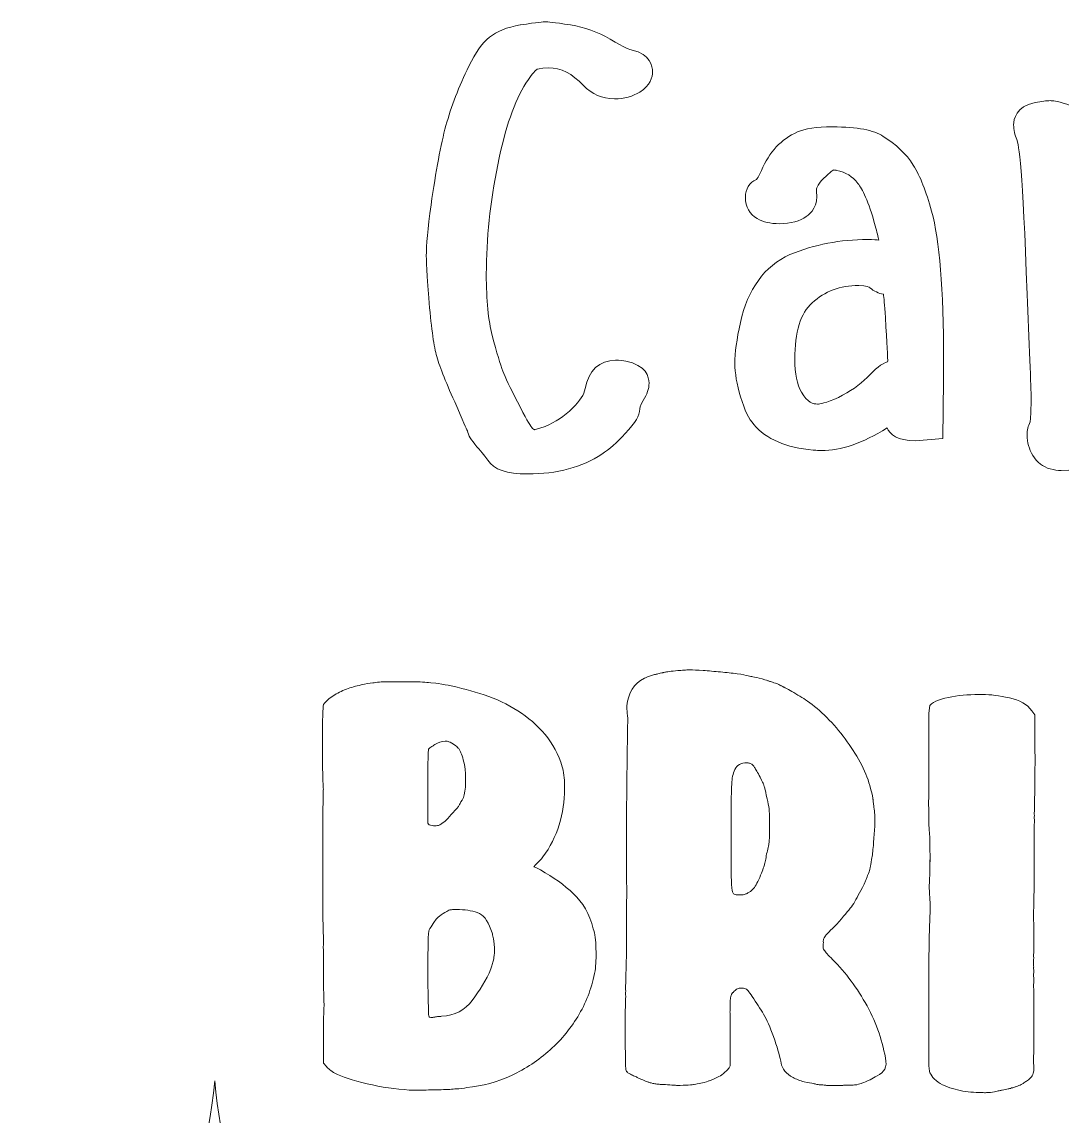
# Model space of a CAD drawing. Header units: millimetres. Extents: x 71 to 139, y 77 to 220.
# Drawn here: x 71.17 to 103.54, y 183.05 to 217.08 of the extents above; entities that cross this region are included whole.
import ezdxf

# ---------------------------------------------------------------- set-up
doc = ezdxf.new("R2010")
doc.units = ezdxf.units.MM
doc.header["$MEASUREMENT"] = 0
doc.layers.add('TRABAJO', color=7, linetype='Continuous', lineweight=0)

# ---------------------------------------------------------------- blocks, each defined once
blk = doc.blocks.new('Block_0')
at = {"layer": 'TRABAJO'}
for points, knots in [([(98.056, 184.747), (98.068, 184.623), (98.043, 184.523), (97.981, 184.449), (97.919, 184.374), (97.799, 184.299), (97.725, 184.263), (97.651, 184.225), (97.578, 184.173), (97.506, 184.153), (97.506, 184.153), (97.506, 184.153), (97.506, 184.153), (97.373, 184.094), (97.345, 184.082), (97.308, 184.073), (97.279, 184.062), (97.231, 184.039), (97.151, 184.023), (97.128, 184.018), (97.031, 184.014), (97.014, 184.009), (97.014, 184.009), (96.918, 184.006), (96.918, 184.006), (96.896, 184), (96.868, 184.008), (96.844, 184.006), (96.813, 184.001), (96.812, 184.004), (96.776, 184.004), (96.776, 184.004), (96.74, 184.004), (96.74, 184.004), (96.727, 184.002), (96.707, 184.002), (96.676, 184.001), (96.639, 184), (96.652, 184.001), (96.618, 184.002), (96.573, 184.002), (96.545, 184.003), (96.501, 183.999), (96.46, 183.997), (96.536, 183.999), (96.362, 183.999), (96.238, 183.999), (96.217, 183.997), (96.186, 184.003), (96.154, 184.01), (96.123, 184.008), (96.089, 184.014), (96.067, 184.018), (96.033, 184.018), (96.008, 184.018), (95.983, 184.018), (95.92, 184.031), (95.874, 184.043), (95.832, 184.052), (95.841, 184.046), (95.799, 184.057), (95.738, 184.072), (95.64, 184.075), (95.51, 184.113), (95.379, 184.15), (95.264, 184.194), (95.165, 184.243), (94.953, 184.367), (94.829, 184.517), (94.792, 184.691), (94.767, 184.865), (94.701, 185.104), (94.596, 185.409), (94.49, 185.714), (94.387, 185.959), (94.288, 186.146), (94.188, 186.32), (94.074, 186.503), (93.943, 186.696), (93.812, 186.889), (93.764, 186.972), (93.691, 187.004), (93.663, 187.017), (93.647, 187.017), (93.626, 187.021), (93.595, 187.027), (93.572, 187.026), (93.546, 187.029), (93.528, 187.03), (93.513, 187.032), (93.489, 187.026), (93.472, 187.022), (93.454, 187.014), (93.435, 187.006), (93.415, 186.992), (93.403, 186.987), (93.385, 186.972), (93.362, 186.958), (93.399, 186.979), (93.337, 186.929), (93.337, 186.929), (93.3, 186.892), (93.3, 186.892), (93.295, 186.884), (93.297, 186.888), (93.284, 186.876), (93.264, 186.851), (93.261, 186.849), (93.253, 186.837), (93.25, 186.827), (93.246, 186.824), (93.236, 186.798), (93.23, 186.767), (93.222, 186.752), (93.216, 186.696), (93.209, 186.64), (93.206, 186.581), (93.206, 186.519), (93.206, 186.345), (93.209, 186.316), (93.204, 186.287), (93.207, 186.264), (93.203, 186.224), (93.205, 186.212), (93.204, 186.184), (93.206, 186.099), (93.206, 185.969), (93.206, 185.838), (93.206, 185.667), (93.206, 185.456), (93.206, 185.157), (93.206, 184.964), (93.206, 184.877), (93.206, 184.79), (93.206, 184.781), (93.208, 184.766), (93.21, 184.743), (93.211, 184.72), (93.211, 184.708), (93.211, 184.695), (93.217, 184.64), (93.21, 184.61), (93.205, 184.592), (93.201, 184.582), (93.192, 184.57), (93.169, 184.541), (93.156, 184.526), (93.094, 184.458), (93.032, 184.389), (92.97, 184.336), (92.908, 184.299), (92.845, 184.262), (92.784, 184.24), (92.733, 184.212), (92.702, 184.195), (92.683, 184.191), (92.644, 184.176), (92.607, 184.159), (92.58, 184.149), (92.561, 184.144), (92.537, 184.139), (92.529, 184.128), (92.404, 184.094), (92.314, 184.07), (92.269, 184.064), (92.182, 184.046), (92.167, 184.043), (92.115, 184.034), (92.091, 184.029), (92.076, 184.025), (92, 184.017), (91.901, 184.01), (91.801, 184.004), (91.689, 184.001), (91.565, 184.001), (91.54, 184.001), (91.484, 184.004), (91.397, 184.01), (91.31, 184.017), (91.22, 184.023), (91.127, 184.029), (91.033, 184.035), (91.033, 184.032), (90.963, 184.039), (90.925, 184.043), (90.873, 184.051), (90.836, 184.058), (90.804, 184.064), (90.798, 184.064), (90.751, 184.076), (90.715, 184.086), (90.686, 184.095), (90.659, 184.104), (90.648, 184.108), (90.58, 184.129), (90.534, 184.151), (90.473, 184.181), (90.443, 184.192), (90.406, 184.21), (90.372, 184.226), (90.351, 184.232), (90.318, 184.249), (90.288, 184.265), (90.231, 184.291), (90.215, 184.297), (90.215, 184.297), (90.134, 184.334), (90.108, 184.348), (90.085, 184.36), (90.042, 184.382), (90.03, 184.395), (89.994, 184.423), (90.004, 184.414), (89.982, 184.437), (89.964, 184.457), (89.962, 184.523), (89.959, 184.548), (89.952, 184.611), (89.953, 184.602), (89.954, 184.658), (89.955, 184.697), (89.948, 184.703), (89.951, 184.745), (89.954, 184.794), (89.954, 184.816), (89.956, 184.858), (89.958, 184.883), (89.942, 185.045), (89.942, 185.717), (89.942, 186.152), (89.946, 186.428), (89.952, 186.547), (89.954, 186.592), (89.948, 186.622), (89.957, 186.712), (89.961, 186.757), (89.957, 186.782), (89.956, 186.89), (89.965, 186.949), (89.948, 186.985), (89.961, 187.209), (89.961, 187.308), (89.964, 187.439), (89.97, 187.601), (89.976, 187.762), (89.98, 187.917), (89.98, 188.067), (89.98, 188.067), (89.98, 188.608), (89.98, 188.608), (89.98, 188.608), (89.98, 188.662), (89.98, 188.662), (89.982, 188.708), (89.982, 188.705), (89.982, 188.717), (89.982, 188.742), (89.988, 188.727), (89.987, 188.772), (89.986, 188.809), (89.987, 188.793), (89.986, 188.809), (89.986, 188.818), (89.977, 188.86), (89.981, 188.878), (89.985, 188.903), (89.98, 188.89), (89.98, 189.009), (89.98, 189.127), (89.98, 189.254), (89.98, 189.391), (89.98, 189.528), (89.982, 189.652), (89.989, 189.764), (89.995, 189.876), (89.992, 189.888), (89.997, 189.908), (89.997, 189.924), (89.997, 189.955), (89.998, 190.006), (89.998, 190.019), (89.995, 190.119), (89.989, 190.305), (89.982, 190.492), (89.98, 190.79), (89.98, 191.2), (89.98, 191.611), (89.982, 192.142), (89.989, 192.795), (89.995, 193.448), (90.004, 194.24), (90.017, 195.173), (90.017, 195.248), (90.021, 195.223), (90.022, 195.268), (90.023, 195.305), (90.022, 195.294), (90.025, 195.35), (90.022, 195.39), (90.024, 195.402), (90.022, 195.45), (90.021, 195.489), (90.011, 195.498), (90.009, 195.558), (90.007, 195.621), (89.998, 195.633), (89.998, 195.807), (90.035, 196.217), (90.216, 196.503), (90.539, 196.665), (90.589, 196.69), (90.642, 196.712), (90.698, 196.73), (90.754, 196.749), (90.783, 196.761), (90.823, 196.769), (90.851, 196.777), (90.868, 196.78), (90.886, 196.784), (90.899, 196.787), (90.904, 196.791), (90.934, 196.797), (90.958, 196.802), (90.968, 196.805), (90.998, 196.811), (91.024, 196.819), (91.024, 196.822), (91.083, 196.833), (91.137, 196.843), (91.111, 196.839), (91.173, 196.851), (91.235, 196.864), (91.372, 196.882), (91.584, 196.908), (91.646, 196.908), (91.708, 196.91), (91.77, 196.917), (91.832, 196.923), (91.894, 196.926), (91.957, 196.926), (92.056, 196.926), (92.193, 196.92), (92.367, 196.908), (92.541, 196.895), (92.721, 196.879), (92.908, 196.861), (93.094, 196.842), (93.268, 196.824), (93.43, 196.805), (93.591, 196.786), (93.7, 196.754), (93.766, 196.74), (93.84, 196.724), (93.861, 196.722), (93.917, 196.712), (93.979, 196.701), (94.074, 196.684), (94.204, 196.646), (94.335, 196.609), (94.372, 196.591), (94.402, 196.582), (94.421, 196.575), (94.452, 196.565), (94.492, 196.55), (94.527, 196.538), (94.605, 196.519), (94.68, 196.488), (94.754, 196.457), (94.778, 196.441), (94.801, 196.431), (94.838, 196.414), (94.873, 196.392), (94.889, 196.385), (94.927, 196.362), (94.953, 196.354), (95.127, 196.255), (95.301, 196.155), (95.463, 196.056), (95.612, 195.956), (95.811, 195.819), (96.013, 195.649), (96.218, 195.443), (96.424, 195.238), (96.613, 195.017), (96.787, 194.781), (96.961, 194.545), (97.117, 194.303), (97.254, 194.054), (97.39, 193.805), (97.49, 193.563), (97.552, 193.327), (97.627, 193.053), (97.638, 193.004), (97.648, 192.936), (97.653, 192.901), (97.652, 192.911), (97.654, 192.893), (97.659, 192.835), (97.656, 192.864), (97.659, 192.844), (97.662, 192.818), (97.663, 192.812), (97.666, 192.785), (97.671, 192.746), (97.677, 192.731), (97.677, 192.706), (97.677, 192.668), (97.676, 192.684), (97.677, 192.676), (97.677, 192.654), (97.68, 192.68), (97.684, 192.64), (97.684, 192.64), (97.688, 192.617), (97.688, 192.617), (97.693, 192.582), (97.704, 192.537), (97.711, 192.413), (97.717, 192.288), (97.714, 192.142), (97.701, 191.974), (97.689, 191.806), (97.676, 191.635), (97.664, 191.461), (97.651, 191.287), (97.633, 191.144), (97.608, 191.032), (97.583, 190.895), (97.576, 190.831), (97.571, 190.809), (97.564, 190.779), (97.562, 190.747), (97.55, 190.714), (97.546, 190.703), (97.539, 190.664), (97.532, 190.643), (97.499, 190.552), (97.506, 190.571), (97.486, 190.528), (97.464, 190.479), (97.45, 190.434), (97.441, 190.41), (97.427, 190.372), (97.418, 190.349), (97.399, 190.312), (97.366, 190.239), (97.356, 190.221), (97.272, 190.063), (97.163, 189.856), (97.076, 189.683), (96.983, 189.559), (96.89, 189.434), (96.738, 189.254), (96.526, 189.018), (96.327, 188.819), (96.203, 188.702), (96.172, 188.654), (96.098, 188.543), (96.119, 188.527), (96.108, 188.495), (96.108, 188.495), (96.108, 188.495), (96.108, 188.495), (96.108, 188.483), (96.107, 188.472), (96.109, 188.445), (96.108, 188.411), (96.106, 188.386), (96.105, 188.374), (96.104, 188.345), (96.105, 188.328), (96.101, 188.31), (96.102, 188.276), (96.097, 188.263), (96.135, 188.207), (96.172, 188.151), (96.259, 188.054), (96.396, 187.917), (96.806, 187.507), (97.163, 187.025), (97.468, 186.472), (97.773, 185.919), (97.968, 185.344), (98.056, 184.747)], [0, 0, 0, 0, 1, 1, 1, 2, 2, 2, 3, 3, 3, 4, 4, 4, 5, 5, 5, 6, 6, 6, 7, 7, 7, 8, 8, 8, 9, 9, 9, 10, 10, 10, 11, 11, 11, 12, 12, 12, 13, 13, 13, 14, 14, 14, 15, 15, 15, 16, 16, 16, 17, 17, 17, 18, 18, 18, 19, 19, 19, 20, 20, 20, 21, 21, 21, 22, 22, 22, 23, 23, 23, 24, 24, 24, 25, 25, 25, 26, 26, 26, 27, 27, 27, 28, 28, 28, 29, 29, 29, 30, 30, 30, 31, 31, 31, 32, 32, 32, 33, 33, 33, 34, 34, 34, 35, 35, 35, 36, 36, 36, 37, 37, 37, 38, 38, 38, 39, 39, 39, 40, 40, 40, 41, 41, 41, 42, 42, 42, 43, 43, 43, 44, 44, 44, 45, 45, 45, 46, 46, 46, 47, 47, 47, 48, 48, 48, 49, 49, 49, 50, 50, 50, 51, 51, 51, 52, 52, 52, 53, 53, 53, 54, 54, 54, 55, 55, 55, 56, 56, 56, 57, 57, 57, 58, 58, 58, 59, 59, 59, 60, 60, 60, 61, 61, 61, 62, 62, 62, 63, 63, 63, 64, 64, 64, 65, 65, 65, 66, 66, 66, 67, 67, 67, 68, 68, 68, 69, 69, 69, 70, 70, 70, 71, 71, 71, 72, 72, 72, 73, 73, 73, 74, 74, 74, 75, 75, 75, 76, 76, 76, 77, 77, 77, 78, 78, 78, 79, 79, 79, 80, 80, 80, 81, 81, 81, 82, 82, 82, 83, 83, 83, 84, 84, 84, 85, 85, 85, 86, 86, 86, 87, 87, 87, 88, 88, 88, 89, 89, 89, 90, 90, 90, 91, 91, 91, 92, 92, 92, 93, 93, 93, 94, 94, 94, 95, 95, 95, 96, 96, 96, 97, 97, 97, 98, 98, 98, 99, 99, 99, 100, 100, 100, 101, 101, 101, 102, 102, 102, 103, 103, 103, 104, 104, 104, 105, 105, 105, 106, 106, 106, 107, 107, 107, 108, 108, 108, 109, 109, 109, 110, 110, 110, 111, 111, 111, 112, 112, 112, 113, 113, 113, 114, 114, 114, 115, 115, 115, 116, 116, 116, 117, 117, 117, 118, 118, 118, 119, 119, 119, 120, 120, 120, 121, 121, 121, 122, 122, 122, 123, 123, 123, 124, 124, 124, 125, 125, 125, 126, 126, 126, 127, 127, 127, 128, 128, 128, 129, 129, 129, 130, 130, 130, 131, 131, 131, 132, 132, 132, 133, 133, 133, 134, 134, 134, 135, 135, 135, 136, 136, 136, 137, 137, 137, 138, 138, 138, 139, 139, 139, 140, 140, 140, 141, 141, 141, 142, 142, 142, 143, 143, 143, 144, 144, 144, 145, 145, 145, 146, 146, 146, 147, 147, 147, 148, 148, 148, 149, 149, 149, 150, 150, 150, 151, 151, 151, 152, 152, 152, 153, 153, 153, 154, 154, 154, 155, 155, 155, 156, 156, 156, 157, 157, 157, 158, 158, 158, 159, 159, 159, 160, 160, 160, 161, 161, 161, 161]), ([(84.047, 196.513), (84.127, 196.506), (84.338, 196.471), (84.438, 196.446), (84.811, 196.372), (85.184, 196.272), (85.557, 196.148), (85.93, 196.024), (86.278, 195.859), (86.601, 195.654), (86.924, 195.449), (87.207, 195.203), (87.45, 194.917), (87.692, 194.631), (87.869, 194.295), (87.981, 193.91), (88.019, 193.81), (88.009, 193.803), (88.037, 193.642), (88.05, 193.568), (88.056, 193.431), (88.056, 193.22), (88.056, 192.847), (88, 192.477), (87.888, 192.11), (87.776, 191.743), (87.608, 191.411), (87.385, 191.112), (87.31, 191.012), (87.295, 191.007), (87.283, 190.993), (87.283, 190.993), (87.266, 190.973), (87.266, 190.973), (87.255, 190.965), (87.244, 190.952), (87.214, 190.923), (87.178, 190.888), (87.191, 190.902), (87.17, 190.881), (87.152, 190.861), (87.118, 190.823), (87.103, 190.804), (87.103, 190.804), (87.161, 190.777), (87.161, 190.777), (87.161, 190.777), (87.31, 190.702), (87.31, 190.702), (87.708, 190.478), (88.05, 190.233), (88.336, 189.965), (88.621, 189.698), (88.827, 189.334), (88.951, 188.874), (89.001, 188.725), (89.029, 188.517), (89.035, 188.25), (89.041, 187.982), (89.032, 187.755), (89.007, 187.569), (88.92, 187.084), (88.755, 186.633), (88.513, 186.216), (88.27, 185.799), (87.969, 185.43), (87.608, 185.107), (87.247, 184.783), (86.846, 184.519), (86.405, 184.314), (85.964, 184.109), (85.501, 183.982), (85.016, 183.932), (84.916, 183.907), (84.804, 183.894), (84.68, 183.894), (84.58, 183.882), (84.425, 183.873), (84.214, 183.866), (84.002, 183.86), (83.797, 183.857), (83.598, 183.857), (83.598, 183.857), (83.225, 183.857), (83.225, 183.857), (82.802, 183.882), (82.364, 183.947), (81.91, 184.053), (81.456, 184.159), (81.124, 184.267), (80.912, 184.379), (80.788, 184.454), (80.701, 184.522), (80.651, 184.584), (80.651, 184.584), (80.558, 184.696), (80.558, 184.696), (80.558, 184.696), (80.558, 185.3), (80.558, 185.3), (80.558, 185.3), (80.558, 185.336), (80.558, 185.336), (80.558, 185.336), (80.559, 185.424), (80.559, 185.424), (80.559, 185.456), (80.559, 185.444), (80.559, 185.456), (80.559, 185.469), (80.558, 185.473), (80.559, 185.491), (80.559, 185.491), (80.558, 185.517), (80.558, 185.517), (80.558, 185.517), (80.558, 185.946), (80.558, 185.946), (80.558, 186.232), (80.567, 186.282), (80.567, 186.318), (80.567, 186.355), (80.57, 186.418), (80.574, 186.466), (80.575, 186.479), (80.574, 186.534), (80.568, 186.701), (80.561, 186.869), (80.558, 187.053), (80.558, 187.252), (80.558, 187.45), (80.558, 187.634), (80.558, 187.802), (80.558, 187.97), (80.561, 188.034), (80.56, 188.052), (80.559, 188.076), (80.559, 188.068), (80.559, 188.112), (80.559, 188.156), (80.56, 188.14), (80.557, 188.192), (80.555, 188.217), (80.555, 188.232), (80.551, 188.278), (80.549, 188.309), (80.552, 188.297), (80.551, 188.325), (80.551, 188.349), (80.552, 188.378), (80.554, 188.397), (80.555, 188.419), (80.556, 188.417), (80.557, 188.461), (80.558, 188.505), (80.555, 188.597), (80.549, 188.753), (80.542, 188.908), (80.539, 189.138), (80.539, 189.443), (80.539, 189.747), (80.539, 190.161), (80.539, 190.683), (80.539, 191.168), (80.539, 191.557), (80.539, 191.849), (80.539, 192.141), (80.539, 192.371), (80.539, 192.539), (80.539, 192.707), (80.552, 192.822), (80.549, 192.884), (80.545, 192.949), (80.549, 193.022), (80.551, 193.066), (80.548, 193.099), (80.549, 193.153), (80.55, 193.186), (80.554, 193.219), (80.552, 193.229), (80.539, 193.509), (80.527, 193.789), (80.521, 194.097), (80.521, 194.432), (80.521, 194.768), (80.524, 195.082), (80.53, 195.374), (80.536, 195.666), (80.546, 195.825), (80.558, 195.85), (80.633, 195.949), (80.732, 196.039), (80.857, 196.12), (80.981, 196.201), (81.118, 196.269), (81.267, 196.325), (81.416, 196.381), (81.568, 196.425), (81.724, 196.456), (81.879, 196.487), (81.976, 196.514), (82.094, 196.521), (82.144, 196.524), (82.223, 196.541), (82.294, 196.545), (82.372, 196.556), (82.435, 196.558), (82.572, 196.558), (82.709, 196.558), (82.784, 196.558), (82.958, 196.558), (83.107, 196.558), (83.237, 196.558), (83.374, 196.558), (83.511, 196.558), (83.623, 196.547), (83.71, 196.54), (83.806, 196.532), (83.794, 196.535), (84.047, 196.513)], [0, 0, 0, 0, 1, 1, 1, 2, 2, 2, 3, 3, 3, 4, 4, 4, 5, 5, 5, 6, 6, 6, 7, 7, 7, 8, 8, 8, 9, 9, 9, 10, 10, 10, 11, 11, 11, 12, 12, 12, 13, 13, 13, 14, 14, 14, 15, 15, 15, 16, 16, 16, 17, 17, 17, 18, 18, 18, 19, 19, 19, 20, 20, 20, 21, 21, 21, 22, 22, 22, 23, 23, 23, 24, 24, 24, 25, 25, 25, 26, 26, 26, 27, 27, 27, 28, 28, 28, 29, 29, 29, 30, 30, 30, 31, 31, 31, 32, 32, 32, 33, 33, 33, 34, 34, 34, 35, 35, 35, 36, 36, 36, 37, 37, 37, 38, 38, 38, 39, 39, 39, 40, 40, 40, 41, 41, 41, 42, 42, 42, 43, 43, 43, 44, 44, 44, 45, 45, 45, 46, 46, 46, 47, 47, 47, 48, 48, 48, 49, 49, 49, 50, 50, 50, 51, 51, 51, 52, 52, 52, 53, 53, 53, 54, 54, 54, 55, 55, 55, 56, 56, 56, 57, 57, 57, 58, 58, 58, 59, 59, 59, 60, 60, 60, 61, 61, 61, 62, 62, 62, 63, 63, 63, 64, 64, 64, 65, 65, 65, 66, 66, 66, 67, 67, 67, 68, 68, 68, 69, 69, 69, 70, 70, 70, 71, 71, 71, 72, 72, 72, 73, 73, 73, 73]), ([(102.688, 193.765), (102.688, 193.728), (102.691, 193.618), (102.691, 193.469), (102.691, 193.32), (102.691, 193.573), (102.691, 193.4), (102.691, 193.225), (102.687, 193.067), (102.681, 192.924), (102.675, 192.781), (102.674, 192.72), (102.676, 192.665), (102.676, 192.588), (102.672, 192.466), (102.673, 192.438), (102.675, 192.407), (102.672, 192.395), (102.672, 192.345), (102.672, 192.295), (102.677, 192.266), (102.672, 192.094), (102.669, 191.982), (102.666, 191.873), (102.663, 191.768), (102.661, 191.706), (102.67, 191.665), (102.666, 191.618), (102.665, 191.584), (102.672, 191.5), (102.672, 191.469), (102.672, 191.438), (102.672, 191.416), (102.672, 191.404), (102.672, 191.404), (102.672, 191.236), (102.672, 191.236), (102.672, 191.236), (102.672, 190.938), (102.672, 190.938), (102.672, 190.888), (102.672, 190.773), (102.672, 190.592), (102.672, 190.412), (102.669, 190.219), (102.663, 190.014), (102.656, 189.809), (102.659, 189.653), (102.646, 189.317), (102.653, 189.259), (102.645, 189.22), (102.649, 189.183), (102.651, 189.155), (102.653, 189.079), (102.653, 189.017), (102.653, 188.954), (102.653, 189.01), (102.653, 188.948), (102.653, 188.824), (102.654, 188.731), (102.653, 188.706), (102.653, 188.673), (102.656, 188.664), (102.657, 188.64), (102.66, 188.597), (102.659, 188.574), (102.661, 188.555), (102.663, 188.522), (102.663, 188.522), (102.662, 188.491), (102.658, 188.459), (102.662, 188.434), (102.66, 188.387), (102.66, 188.387), (102.66, 188.291), (102.66, 188.291), (102.66, 188.229), (102.66, 188.191), (102.655, 188.124), (102.652, 188.08), (102.65, 188.07), (102.65, 188.033), (102.65, 188.008), (102.657, 187.964), (102.65, 187.922), (102.655, 187.88), (102.649, 187.75), (102.652, 187.713), (102.656, 187.663), (102.65, 187.698), (102.652, 187.66), (102.65, 187.624), (102.653, 187.624), (102.653, 187.6), (102.651, 187.581), (102.655, 187.527), (102.654, 187.502), (102.651, 187.435), (102.651, 187.475), (102.652, 187.404), (102.655, 187.324), (102.652, 187.194), (102.652, 187.137), (102.652, 187.105), (102.649, 187.097), (102.655, 186.997), (102.661, 186.898), (102.653, 186.931), (102.653, 186.732), (102.653, 186.534), (102.653, 186.722), (102.653, 186.387), (102.653, 186.039), (102.653, 185.656), (102.653, 185.464), (102.653, 185.271), (102.658, 185.193), (102.657, 185.1), (102.657, 185.05), (102.654, 185.022), (102.654, 185.004), (102.654, 184.978), (102.651, 184.967), (102.651, 184.941), (102.65, 184.902), (102.651, 184.892), (102.651, 184.873), (102.651, 184.855), (102.651, 184.859), (102.651, 184.822), (102.651, 184.787), (102.653, 184.799), (102.651, 184.773), (102.65, 184.747), (102.653, 184.648), (102.653, 184.548), (102.653, 184.411), (102.654, 184.404), (102.623, 184.336), (102.592, 184.267), (102.576, 184.257), (102.521, 184.201), (102.496, 184.176), (102.419, 184.124), (102.407, 184.117), (102.394, 184.111), (102.371, 184.09), (102.348, 184.079), (102.322, 184.058), (102.281, 184.039), (102.261, 184.028), (102.231, 184.007), (102.223, 184.012), (102.195, 183.997), (102.136, 183.964), (102.087, 183.958), (102.077, 183.952), (102.052, 183.937), (102.017, 183.936), (101.967, 183.92), (101.896, 183.897), (101.906, 183.9), (101.855, 183.889), (101.606, 183.839), (101.688, 183.855), (101.635, 183.847), (101.606, 183.833), (101.558, 183.834), (101.515, 183.818), (101.48, 183.806), (101.48, 183.806), (101.43, 183.8), (101.43, 183.8), (101.308, 183.784), (101.308, 183.784), (101.242, 183.779), (101.228, 183.782), (101.181, 183.776), (101.146, 183.77), (101.105, 183.776), (101.031, 183.776), (100.807, 183.776), (100.586, 183.798), (100.368, 183.841), (100.151, 183.884), (99.942, 183.956), (99.744, 184.055), (99.557, 184.18), (99.445, 184.31), (99.408, 184.447), (99.395, 184.559), (99.389, 184.664), (99.389, 184.764), (99.389, 184.863), (99.393, 185.001), (99.391, 185.026), (99.388, 185.081), (99.39, 185.141), (99.39, 185.231), (99.396, 185.296), (99.393, 185.283), (99.389, 185.445), (99.382, 185.749), (99.389, 186.281), (99.389, 187.039), (99.389, 187.574), (99.392, 188.006), (99.399, 188.336), (99.405, 188.665), (99.404, 188.694), (99.41, 188.869), (99.416, 189.043), (99.411, 188.998), (99.417, 189.06), (99.424, 189.122), (99.43, 189.404), (99.429, 189.416), (99.427, 189.512), (99.43, 189.457), (99.429, 189.471), (99.427, 189.515), (99.427, 189.513), (99.429, 189.535), (99.434, 189.584), (99.43, 189.554), (99.433, 189.602), (99.436, 189.636), (99.433, 189.621), (99.432, 189.669), (99.43, 189.709), (99.423, 189.82), (99.418, 189.874), (99.412, 189.938), (99.412, 189.952), (99.408, 190.042), (99.4, 190.204), (99.406, 190.216), (99.406, 190.248), (99.406, 190.279), (99.406, 190.279), (99.413, 190.332), (99.416, 190.361), (99.414, 190.39), (99.415, 190.469), (99.418, 190.519), (99.418, 190.559), (99.418, 190.659), (99.418, 190.758), (99.419, 190.746), (99.419, 190.767), (99.42, 190.81), (99.423, 190.851), (99.422, 190.871), (99.422, 190.884), (99.425, 191.081), (99.427, 190.994), (99.427, 190.986), (99.427, 190.864), (99.427, 191.107), (99.427, 191.355), (99.436, 191.116), (99.427, 191.203), (99.415, 191.323), (99.424, 191.314), (99.422, 191.339), (99.415, 191.4), (99.418, 191.391), (99.417, 191.536), (99.417, 191.636), (99.421, 191.691), (99.417, 191.749), (99.412, 191.856), (99.417, 191.749), (99.412, 191.856), (99.411, 191.868), (99.392, 191.97), (99.397, 192.008), (99.397, 192.008), (99.395, 192.083), (99.395, 192.083), (99.39, 192.129), (99.391, 192.164), (99.391, 192.207), (99.391, 192.228), (99.39, 192.243), (99.391, 192.267), (99.393, 192.307), (99.386, 192.354), (99.39, 192.379), (99.391, 192.403), (99.387, 192.441), (99.389, 192.482), (99.391, 192.511), (99.391, 192.52), (99.391, 192.574), (99.392, 192.62), (99.386, 192.636), (99.385, 192.683), (99.384, 192.733), (99.385, 192.827), (99.385, 192.877), (99.385, 192.901), (99.392, 192.967), (99.389, 193.013), (99.386, 193.05), (99.389, 193.153), (99.389, 193.19), (99.389, 193.227), (99.389, 193.298), (99.389, 193.404), (99.389, 193.404), (99.389, 193.889), (99.389, 193.889), (99.389, 193.889), (99.389, 194.438), (99.389, 194.438), (99.389, 194.438), (99.389, 195.584), (99.389, 195.584), (99.389, 195.584), (99.426, 195.82), (99.426, 195.82), (99.538, 195.969), (99.803, 196.028), (100.111, 196.091), (100.41, 196.153), (100.732, 196.16), (101.068, 196.16), (101.304, 196.16), (101.581, 196.126), (101.898, 196.057), (102.215, 195.989), (102.448, 195.855), (102.597, 195.656), (102.597, 195.656), (102.691, 195.526), (102.691, 195.526), (102.691, 195.526), (102.691, 195.116), (102.691, 195.116), (102.691, 194.991), (102.691, 195.078), (102.691, 194.991), (102.691, 194.904), (102.686, 194.83), (102.687, 194.81), (102.689, 194.768), (102.687, 194.743), (102.687, 194.704), (102.687, 194.684), (102.689, 194.61), (102.691, 194.565), (102.691, 194.55), (102.688, 194.536), (102.689, 194.499), (102.69, 194.46), (102.691, 194.475), (102.691, 194.425), (102.691, 194.376), (102.695, 194.288), (102.697, 194.249), (102.699, 194.212), (102.698, 194.113), (102.698, 194.069), (102.698, 194.026), (102.692, 193.889), (102.691, 193.864), (102.691, 193.823), (102.688, 193.789), (102.688, 193.765)], [0, 0, 0, 0, 1, 1, 1, 2, 2, 2, 3, 3, 3, 4, 4, 4, 5, 5, 5, 6, 6, 6, 7, 7, 7, 8, 8, 8, 9, 9, 9, 10, 10, 10, 11, 11, 11, 12, 12, 12, 13, 13, 13, 14, 14, 14, 15, 15, 15, 16, 16, 16, 17, 17, 17, 18, 18, 18, 19, 19, 19, 20, 20, 20, 21, 21, 21, 22, 22, 22, 23, 23, 23, 24, 24, 24, 25, 25, 25, 26, 26, 26, 27, 27, 27, 28, 28, 28, 29, 29, 29, 30, 30, 30, 31, 31, 31, 32, 32, 32, 33, 33, 33, 34, 34, 34, 35, 35, 35, 36, 36, 36, 37, 37, 37, 38, 38, 38, 39, 39, 39, 40, 40, 40, 41, 41, 41, 42, 42, 42, 43, 43, 43, 44, 44, 44, 45, 45, 45, 46, 46, 46, 47, 47, 47, 48, 48, 48, 49, 49, 49, 50, 50, 50, 51, 51, 51, 52, 52, 52, 53, 53, 53, 54, 54, 54, 55, 55, 55, 56, 56, 56, 57, 57, 57, 58, 58, 58, 59, 59, 59, 60, 60, 60, 61, 61, 61, 62, 62, 62, 63, 63, 63, 64, 64, 64, 65, 65, 65, 66, 66, 66, 67, 67, 67, 68, 68, 68, 69, 69, 69, 70, 70, 70, 71, 71, 71, 72, 72, 72, 73, 73, 73, 74, 74, 74, 75, 75, 75, 76, 76, 76, 77, 77, 77, 78, 78, 78, 79, 79, 79, 80, 80, 80, 81, 81, 81, 82, 82, 82, 83, 83, 83, 84, 84, 84, 85, 85, 85, 86, 86, 86, 87, 87, 87, 88, 88, 88, 89, 89, 89, 90, 90, 90, 91, 91, 91, 92, 92, 92, 93, 93, 93, 94, 94, 94, 95, 95, 95, 96, 96, 96, 97, 97, 97, 98, 98, 98, 99, 99, 99, 100, 100, 100, 101, 101, 101, 102, 102, 102, 103, 103, 103, 104, 104, 104, 105, 105, 105, 106, 106, 106, 107, 107, 107, 108, 108, 108, 109, 109, 109, 110, 110, 110, 111, 111, 111, 112, 112, 112, 113, 113, 113, 114, 114, 114, 115, 115, 115, 116, 116, 116, 117, 117, 117, 118, 118, 118, 119, 119, 119, 120, 120, 120, 121, 121, 121, 122, 122, 122, 123, 123, 123, 123]), ([(83.803, 193.406), (83.803, 193.406), (83.803, 192.399), (83.803, 192.399), (83.803, 192.399), (83.803, 192.157), (83.803, 192.157), (83.816, 192.107), (83.861, 192.096), (83.934, 192.082), (83.976, 192.074), (83.989, 192.075), (84.001, 192.074), (84.024, 192.072), (84.046, 192.074), (84.059, 192.074), (84.059, 192.074), (84.101, 192.081), (84.101, 192.081), (84.125, 192.09), (84.132, 192.087), (84.174, 192.11), (84.233, 192.142), (84.232, 192.144), (84.252, 192.153), (84.252, 192.153), (84.304, 192.191), (84.304, 192.191), (84.304, 192.191), (84.338, 192.22), (84.338, 192.22), (84.365, 192.24), (84.388, 192.262), (84.475, 192.362), (84.562, 192.461), (84.612, 192.517), (84.624, 192.53), (84.624, 192.542), (84.711, 192.612), (84.742, 192.662), (84.774, 192.713), (84.779, 192.719), (84.909, 192.956), (84.988, 193.161), (85.003, 193.611), (84.941, 193.984), (84.904, 194.183), (84.823, 194.369), (84.811, 194.395), (84.811, 194.395), (84.799, 194.421), (84.799, 194.421), (84.799, 194.421), (84.765, 194.476), (84.765, 194.476), (84.751, 194.497), (84.711, 194.531), (84.671, 194.563), (84.577, 194.637), (84.506, 194.681), (84.456, 194.693), (84.431, 194.706), (84.394, 194.712), (84.344, 194.712), (84.245, 194.712), (84.093, 194.636), (84.059, 194.625), (84.013, 194.598), (83.969, 194.571), (83.944, 194.554), (83.934, 194.547), (83.917, 194.537), (83.897, 194.525), (83.867, 194.499), (83.867, 194.499), (83.845, 194.482), (83.812, 194.457), (83.819, 194.417), (83.813, 194.274), (83.806, 194.131), (83.803, 193.841), (83.803, 193.406)], [0, 0, 0, 0, 1, 1, 1, 2, 2, 2, 3, 3, 3, 4, 4, 4, 5, 5, 5, 6, 6, 6, 7, 7, 7, 8, 8, 8, 9, 9, 9, 10, 10, 10, 11, 11, 11, 12, 12, 12, 13, 13, 13, 14, 14, 14, 15, 15, 15, 16, 16, 16, 17, 17, 17, 18, 18, 18, 19, 19, 19, 20, 20, 20, 21, 21, 21, 22, 22, 22, 23, 23, 23, 24, 24, 24, 25, 25, 25, 26, 26, 26, 27, 27, 27, 27]), ([(94.419, 191.555), (94.418, 191.582), (94.437, 191.651), (94.437, 191.769), (94.437, 191.887), (94.437, 192.014), (94.437, 192.152), (94.437, 192.35), (94.431, 192.499), (94.419, 192.599), (94.406, 192.698), (94.387, 192.804), (94.363, 192.916), (94.313, 193.103), (94.308, 193.162), (94.3, 193.196), (94.289, 193.226), (94.283, 193.276), (94.272, 193.301), (94.26, 193.33), (94.25, 193.344), (94.242, 193.38), (94.236, 193.404), (94.213, 193.438), (94.139, 193.587), (94.064, 193.737), (94.008, 193.836), (93.971, 193.886), (93.934, 193.948), (93.907, 193.975), (93.885, 193.992), (93.885, 193.992), (93.834, 194.017), (93.834, 194.017), (93.799, 194.025), (93.791, 194.035), (93.728, 194.035), (93.542, 194.035), (93.418, 193.967), (93.355, 193.83), (93.293, 193.693), (93.262, 193.544), (93.262, 193.382), (93.25, 193.308), (93.243, 193.093), (93.243, 192.739), (93.243, 192.384), (93.243, 192.002), (93.243, 191.592), (93.243, 191.169), (93.243, 190.846), (93.243, 190.622), (93.243, 190.398), (93.25, 190.236), (93.262, 190.137), (93.274, 190.037), (93.293, 189.979), (93.318, 189.96), (93.343, 189.941), (93.38, 189.932), (93.43, 189.932), (93.43, 189.932), (93.467, 189.932), (93.467, 189.932), (93.467, 189.932), (93.561, 189.932), (93.561, 189.932), (93.591, 189.932), (93.591, 189.932), (93.603, 189.932), (93.616, 189.932), (93.616, 189.932), (93.643, 189.94), (93.684, 189.955), (93.71, 189.956), (93.735, 189.973), (93.763, 189.992), (93.794, 190.003), (93.82, 190.018), (93.849, 190.036), (93.853, 190.05), (93.915, 190.1), (93.977, 190.162), (94.048, 190.286), (94.129, 190.473), (94.21, 190.659), (94.249, 190.789), (94.274, 190.864), (94.279, 190.892), (94.294, 190.933), (94.307, 190.995), (94.319, 191.057), (94.329, 191.126), (94.344, 191.2), (94.359, 191.275), (94.379, 191.328), (94.391, 191.396), (94.403, 191.471), (94.419, 191.517), (94.419, 191.555)], [0, 0, 0, 0, 1, 1, 1, 2, 2, 2, 3, 3, 3, 4, 4, 4, 5, 5, 5, 6, 6, 6, 7, 7, 7, 8, 8, 8, 9, 9, 9, 10, 10, 10, 11, 11, 11, 12, 12, 12, 13, 13, 13, 14, 14, 14, 15, 15, 15, 16, 16, 16, 17, 17, 17, 18, 18, 18, 19, 19, 19, 20, 20, 20, 21, 21, 21, 22, 22, 22, 23, 23, 23, 24, 24, 24, 25, 25, 25, 26, 26, 26, 27, 27, 27, 28, 28, 28, 29, 29, 29, 30, 30, 30, 31, 31, 31, 32, 32, 32, 33, 33, 33, 33]), ([(85.864, 188.03), (85.875, 188.076), (85.874, 188.091), (85.874, 188.277), (85.861, 188.451), (85.85, 188.555), (85.838, 188.604), (85.824, 188.658), (85.816, 188.708), (85.801, 188.745), (85.801, 188.745), (85.762, 188.855), (85.762, 188.855), (85.662, 189.142), (85.522, 189.315), (85.342, 189.378), (85.162, 189.44), (84.947, 189.471), (84.699, 189.471), (84.636, 189.471), (84.585, 189.473), (84.541, 189.467), (84.497, 189.46), (84.474, 189.464), (84.456, 189.452), (84.431, 189.44), (84.41, 189.427), (84.391, 189.415), (84.372, 189.403), (84.313, 189.365), (84.214, 189.303), (84.127, 189.241), (84.115, 189.226), (84.083, 189.192), (84.056, 189.165), (84.033, 189.129), (83.971, 189.042), (83.922, 188.967), (83.878, 188.899), (83.841, 188.837), (83.828, 188.812), (83.819, 188.672), (83.813, 188.417), (83.806, 188.162), (83.803, 187.886), (83.803, 187.587), (83.803, 187.289), (83.806, 187.006), (83.813, 186.739), (83.819, 186.471), (83.822, 186.319), (83.822, 186.282), (83.832, 186.16), (83.829, 186.133), (83.853, 186.125), (83.88, 186.115), (83.906, 186.114), (83.934, 186.114), (83.953, 186.114), (83.959, 186.113), (83.978, 186.12), (83.997, 186.126), (83.995, 186.123), (84.016, 186.127), (84.037, 186.131), (84.044, 186.131), (84.07, 186.136), (84.106, 186.142), (84.118, 186.14), (84.125, 186.141), (84.141, 186.143), (84.165, 186.146), (84.186, 186.145), (84.206, 186.147), (84.197, 186.147), (84.232, 186.151), (84.643, 186.176), (84.96, 186.34), (85.184, 186.645), (85.407, 186.95), (85.628, 187.277), (85.765, 187.625), (85.82, 187.783), (85.805, 187.768), (85.83, 187.837), (85.854, 187.905), (85.86, 188.012), (85.864, 188.03)], [0, 0, 0, 0, 1, 1, 1, 2, 2, 2, 3, 3, 3, 4, 4, 4, 5, 5, 5, 6, 6, 6, 7, 7, 7, 8, 8, 8, 9, 9, 9, 10, 10, 10, 11, 11, 11, 12, 12, 12, 13, 13, 13, 14, 14, 14, 15, 15, 15, 16, 16, 16, 17, 17, 17, 18, 18, 18, 19, 19, 19, 20, 20, 20, 21, 21, 21, 22, 22, 22, 23, 23, 23, 24, 24, 24, 25, 25, 25, 26, 26, 26, 27, 27, 27, 28, 28, 28, 29, 29, 29, 29]), ([(71.172, 177.122), (75.532, 177.731), (76.715, 180.031), (77.177, 184.139), (77.495, 180.366), (78.84, 177.493), (83.209, 177.171), (79.076, 176.641), (77.401, 174.071), (77.171, 170.122), (76.914, 174.039), (75.305, 176.671), (71.172, 177.122)], [0, 0, 0, 0, 1, 1, 1, 2, 2, 2, 3, 3, 3, 4, 4, 4, 4])]:
    blk.add_open_spline(points, degree=3, knots=knots, dxfattribs=at)

msp = doc.modelspace()

# ---------------------------------------------------------------- linework, layer by layer
at = {"layer": 'TRABAJO', "color": 18, "lineweight": 0, "true_color": 0x000000}
for points, knots in [([(84.066, 206.733), (84.15, 206.408), (84.337, 205.926), (84.638, 205.263), (84.912, 204.642), (85.004, 204.429), (85.033, 204.358), (85.058, 204.224), (85.146, 204.081), (85.33, 203.867), (85.489, 203.684), (85.602, 203.543), (85.665, 203.449), (85.86, 203.156), (86.254, 203.02), (86.903, 203.02), (87.829, 203.02), (88.61, 203.229), (89.217, 203.639), (89.449, 203.789), (89.688, 203.997), (89.947, 204.276), (90.269, 204.623), (90.395, 204.838), (90.395, 205.042), (90.395, 205.045), (90.399, 205.12), (90.503, 205.307), (90.626, 205.499), (90.685, 205.674), (90.685, 205.841), (90.685, 206.043), (90.592, 206.401), (89.964, 206.532), (89.879, 206.549), (89.774, 206.557), (89.643, 206.557), (89.146, 206.557), (88.801, 206.24), (88.695, 205.674), (88.67, 205.501), (88.536, 205.291), (88.307, 205.067), (88.052, 204.817), (87.761, 204.626), (87.452, 204.502), (87.194, 204.407), (87.119, 204.397), (87.12, 204.397), (87.107, 204.397), (87.074, 204.42), (87.035, 204.47), (86.971, 204.553), (86.843, 204.755), (86.597, 205.261), (86.363, 205.705), (86.207, 206.028), (86.134, 206.221), (86.06, 206.415), (85.951, 206.787), (85.809, 207.332), (85.685, 207.783), (85.622, 208.423), (85.622, 209.235), (85.622, 210.332), (85.742, 211.478), (85.978, 212.64), (86.21, 213.783), (86.504, 214.636), (86.853, 215.177), (87.074, 215.516), (87.172, 215.591), (87.189, 215.602), (87.189, 215.602), (87.268, 215.652), (87.556, 215.652), (87.942, 215.652), (88.297, 215.474), (88.642, 215.109), (88.904, 214.831), (89.228, 214.69), (89.607, 214.69), (89.917, 214.69), (90.183, 214.761), (90.398, 214.901), (90.726, 215.115), (90.794, 215.363), (90.794, 215.532), (90.794, 215.696), (90.731, 216.088), (90.158, 216.203), (90.103, 216.216), (89.927, 216.274), (89.476, 216.545), (89.089, 216.771), (88.675, 216.92), (88.244, 216.988), (87.69, 217.072), (87.537, 217.083), (87.465, 217.083), (87.394, 217.083), (87.24, 217.072), (86.686, 216.988), (86.686, 216.988), (86.679, 216.987), (86.679, 216.987), (86.264, 216.915), (85.951, 216.791), (85.72, 216.606), (85.495, 216.426), (85.285, 216.131), (85.079, 215.706), (84.768, 215.071), (84.528, 214.448), (84.366, 213.856), (84.204, 213.263), (84.052, 212.457), (83.903, 211.388), (83.803, 210.652), (83.755, 210.132), (83.755, 209.797), (83.755, 209.749), (83.755, 209.602), (83.829, 208.496), (83.904, 207.633), (83.981, 207.056), (84.066, 206.733)], [0, 0, 0, 0, 1, 1, 1, 2, 2, 2, 3, 3, 3, 4, 4, 4, 5, 5, 5, 6, 6, 6, 7, 7, 7, 8, 8, 8, 9, 9, 9, 10, 10, 10, 11, 11, 11, 12, 12, 12, 13, 13, 13, 14, 14, 14, 15, 15, 15, 16, 16, 16, 17, 17, 17, 18, 18, 18, 19, 19, 19, 20, 20, 20, 21, 21, 21, 22, 22, 22, 23, 23, 23, 24, 24, 24, 25, 25, 25, 26, 26, 26, 27, 27, 27, 28, 28, 28, 29, 29, 29, 30, 30, 30, 31, 31, 31, 32, 32, 32, 33, 33, 33, 34, 34, 34, 35, 35, 35, 36, 36, 36, 37, 37, 37, 38, 38, 38, 39, 39, 39, 40, 40, 40, 41, 41, 41, 42, 42, 42, 42]), ([(102.448, 208.603), (102.503, 207.293), (102.575, 205.539), (102.575, 205.423), (102.575, 204.788), (102.536, 204.637), (102.539, 204.637), (102.539, 204.637), (102.539, 204.637), (102.539, 204.637), (102.479, 204.515), (102.448, 204.377), (102.448, 204.226), (102.448, 204.003), (102.508, 203.792), (102.626, 203.598), (102.757, 203.383), (102.942, 203.237), (103.168, 203.176), (103.294, 203.144), (103.405, 203.129), (103.508, 203.129), (104.213, 203.129), (104.354, 203.445), (104.368, 203.66), (104.377, 203.679), (104.4, 203.718), (104.447, 203.776), (104.587, 203.916), (104.658, 204.065), (104.658, 204.22), (104.658, 204.34), (104.616, 204.452), (104.536, 204.546), (104.52, 204.603), (104.478, 204.812), (104.478, 205.453), (104.466, 205.849), (104.428, 206.513), (104.366, 207.445), (104.332, 207.721), (104.315, 207.95), (104.315, 208.128), (104.315, 208.388), (104.385, 208.806), (104.524, 209.374), (104.68, 210.054), (104.803, 210.361), (104.879, 210.498), (104.957, 210.639), (105.152, 210.917), (105.635, 211.443), (105.965, 211.795), (106.276, 212.04), (106.56, 212.172), (106.839, 212.301), (107.18, 212.367), (107.574, 212.367), (108.398, 212.367), (108.816, 212.595), (108.816, 213.046), (108.816, 213.113), (108.801, 213.185), (108.762, 213.302), (108.762, 213.302), (108.742, 213.349), (108.742, 213.349), (108.591, 213.651), (108.203, 213.689), (107.882, 213.689), (107.619, 213.689), (107.394, 213.683), (107.211, 213.671), (106.449, 213.632), (105.88, 213.528), (105.473, 213.351), (105.064, 213.174), (104.644, 212.845), (104.225, 212.374), (104.18, 212.323), (104.14, 212.279), (104.104, 212.241), (104.09, 212.417), (104.079, 212.67), (104.079, 213.028), (104.079, 213.225), (104.087, 213.334), (104.094, 213.391), (104.213, 213.503), (104.279, 213.655), (104.279, 213.826), (104.279, 213.98), (104.221, 214.357), (103.68, 214.528), (103.365, 214.62), (103.242, 214.633), (103.164, 214.633), (103.054, 214.633), (102.905, 214.614), (102.697, 214.572), (102.095, 214.456), (102.03, 214.05), (102.03, 213.881), (102.03, 213.722), (102.065, 213.564), (102.127, 213.425), (102.181, 213.29), (102.318, 212.549), (102.448, 208.603)], [0, 0, 0, 0, 1, 1, 1, 2, 2, 2, 3, 3, 3, 4, 4, 4, 5, 5, 5, 6, 6, 6, 7, 7, 7, 8, 8, 8, 9, 9, 9, 10, 10, 10, 11, 11, 11, 12, 12, 12, 13, 13, 13, 14, 14, 14, 15, 15, 15, 16, 16, 16, 17, 17, 17, 18, 18, 18, 19, 19, 19, 20, 20, 20, 21, 21, 21, 22, 22, 22, 23, 23, 23, 24, 24, 24, 25, 25, 25, 26, 26, 26, 27, 27, 27, 28, 28, 28, 29, 29, 29, 30, 30, 30, 31, 31, 31, 32, 32, 32, 33, 33, 33, 34, 34, 34, 35, 35, 35, 36, 36, 36, 36]), ([(93.947, 204.561), (94.334, 204.101), (94.947, 203.834), (95.795, 203.764), (95.812, 203.764), (95.839, 203.761), (95.873, 203.757), (95.944, 203.749), (96.002, 203.746), (96.049, 203.746), (96.655, 203.746), (97.319, 203.974), (98.09, 204.451), (98.178, 204.258), (98.404, 204.054), (98.971, 204.054), (98.971, 204.054), (99.829, 204.121), (99.829, 204.121), (99.829, 204.121), (99.85, 205.932), (99.85, 205.932), (99.85, 205.932), (99.85, 206.549), (99.85, 206.549), (99.85, 208.78), (99.727, 210.301), (99.475, 211.196), (99.307, 211.815), (99.122, 212.283), (98.907, 212.625), (98.685, 212.98), (98.365, 213.284), (97.972, 213.519), (97.676, 213.722), (97.174, 213.816), (96.394, 213.816), (95.887, 213.816), (95.541, 213.766), (95.307, 213.659), (94.8, 213.44), (94.421, 213.035), (94.182, 212.459), (94.099, 212.265), (94.043, 212.201), (94.026, 212.184), (93.81, 212.09), (93.682, 211.885), (93.682, 211.63), (93.682, 211.331), (93.818, 211.092), (94.053, 210.965), (94.231, 210.858), (94.457, 210.806), (94.743, 210.806), (95.098, 210.806), (95.383, 210.884), (95.574, 211.028), (95.723, 211.128), (95.959, 211.359), (95.894, 211.804), (95.894, 211.804), (95.894, 211.866), (95.894, 211.866), (95.894, 211.878), (95.9, 211.986), (96.117, 212.215), (96.334, 212.432), (96.428, 212.473), (96.417, 212.476), (96.472, 212.475), (96.5, 212.47), (96.525, 212.464), (96.803, 212.408), (97.019, 212.276), (97.185, 212.06), (97.314, 211.891), (97.513, 211.524), (97.723, 210.742), (97.775, 210.543), (97.811, 210.399), (97.837, 210.296), (97.776, 210.305), (97.674, 210.313), (97.483, 210.313), (96.642, 210.313), (95.834, 210.158), (95.068, 209.846), (94.275, 209.484), (93.757, 208.773), (93.527, 207.731), (93.412, 207.205), (93.356, 206.789), (93.356, 206.458), (93.356, 206.158), (93.416, 205.809), (93.534, 205.42), (93.662, 205.002), (93.796, 204.726), (93.947, 204.561)], [0, 0, 0, 0, 1, 1, 1, 2, 2, 2, 3, 3, 3, 4, 4, 4, 5, 5, 5, 6, 6, 6, 7, 7, 7, 8, 8, 8, 9, 9, 9, 10, 10, 10, 11, 11, 11, 12, 12, 12, 13, 13, 13, 14, 14, 14, 15, 15, 15, 16, 16, 16, 17, 17, 17, 18, 18, 18, 19, 19, 19, 20, 20, 20, 21, 21, 21, 22, 22, 22, 23, 23, 23, 24, 24, 24, 25, 25, 25, 26, 26, 26, 27, 27, 27, 28, 28, 28, 29, 29, 29, 30, 30, 30, 31, 31, 31, 32, 32, 32, 33, 33, 33, 33]), ([(95.222, 206.585), (95.222, 207.441), (95.401, 208.029), (95.762, 208.34), (96.158, 208.705), (96.632, 208.882), (97.211, 208.882), (97.473, 208.882), (97.539, 208.826), (97.54, 208.826), (97.54, 208.826), (97.552, 208.815), (97.552, 208.815), (97.685, 208.708), (97.827, 208.639), (97.978, 208.609), (97.993, 208.51), (98.015, 208.307), (98.039, 207.89), (98.085, 207.052), (98.109, 206.613), (98.111, 206.585), (98.111, 206.555), (98.109, 206.531), (98.108, 206.51), (97.922, 206.45), (97.72, 206.292), (97.47, 206.018), (97.243, 205.791), (96.938, 205.582), (96.576, 205.4), (96.178, 205.222), (95.996, 205.195), (95.922, 205.195), (95.8, 205.195), (95.616, 205.233), (95.428, 205.565), (95.292, 205.799), (95.222, 206.142), (95.222, 206.585)], [0, 0, 0, 0, 1, 1, 1, 2, 2, 2, 3, 3, 3, 4, 4, 4, 5, 5, 5, 6, 6, 6, 7, 7, 7, 8, 8, 8, 9, 9, 9, 10, 10, 10, 11, 11, 11, 12, 12, 12, 13, 13, 13, 13])]:
    msp.add_open_spline(points, degree=3, knots=knots, dxfattribs=at)

# ---------------------------------------------------------------- block references
at = {"layer": 'TRABAJO'}
msp.add_blockref('Block_0', (0, 0), dxfattribs=at)

doc.saveas('drawing.dxf')
